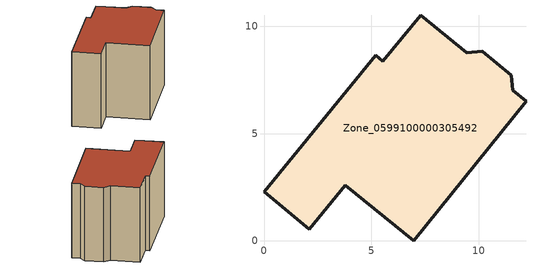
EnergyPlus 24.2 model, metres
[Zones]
Zone_0599100000305492
 floor ground (C_G): 11.6,7.02 12.21,6.52 6.97,0 3.79,2.6 2.12,0.55 0,2.29 5.2,8.65 5.54,8.37 7.31,10.53 9.46,8.77 10.17,8.84 11.53,7.72 z0
 wall outside (C_F): 5.54,8.37 5.2,8.65 0,2.29 2.12,0.55 3.79,2.6 6.97,0 12.21,6.52 11.6,7.02 11.53,7.72 10.17,8.84 9.46,8.77 7.31,10.53 5.54,8.37 z0:7.34
 roof outside (C_R): 9.46,8.77 7.31,10.53 5.54,8.37 5.2,8.65 0,2.29 2.12,0.55 3.79,2.6 6.97,0 12.21,6.52 11.6,7.02 11.53,7.72 10.17,8.84 z7.34
[BUILDING]
Pand.0599100000305492: North Axis=0; Terrain=City; Loads Convergence Tolerance Value=0.04; Temperature Convergence Tolerance Value=0.4; Solar Distribution=FullExterior; Maximum Number of Warmup Days=25; Minimum Number of Warmup Days=1
[Site:Location]
Rotterdam.The.Hague.AP_ZH_NLD Design_Conditions: Latitude=51.96; Longitude=4.45; Time Zone=1; Elevation=-4.5
[SITE:GROUNDTEMPERATURE:BUILDINGSURFACE]
18, 18, 18, 18, 18, 18, 18, 18, 18, 18, 18, 18
[MATERIAL] Thermal Absorptance=0.9; Solar Absorptance=0.7; Visible Absorptance=0.7
Name | Roughness | Thickness | Conductivity | Density | Specific Heat
G.TC.1946 | MediumSmooth | 0.15 | 1 | 540 | 1210
F.TC.1946 | Rough | 0.3 | 0.857143 | 1920 | 840
R.TC.1946 | MediumRough | 0.2 | 0.909091 | 1500 | 1000
[CONSTRUCTION]
C_G: G.TC.1946
C_F: F.TC.1946
C_R: R.TC.1946
[ZONE]
Zone_0599100000305492: Type=1; Multiplier=1; Ceiling Height=Autocalculate; Volume=Autocalculate; Floor Area=autocalculate; Part of Total Floor Area=Yes
[ZONEINFILTRATION:DESIGNFLOWRATE]
Infil_Zone_0599100000305492: Zone or ZoneList or Space or SpaceList=Zone_0599100000305492; Schedule=AlwaysOn; Design Flow Rate Calculation Method=Flow/Area; Flow Rate per Floor Area=0.003; Constant Term Coefficient=1; Temperature Term Coefficient=0; Velocity Term Coefficient=0; Velocity Squared Term Coefficient=0
[HVACTEMPLATE:ZONE:IDEALLOADSAIRSYSTEM]
Zone_0599100000305492: Maximum Heating Supply Air Temperature=50; Minimum Cooling Supply Air Temperature=13; Maximum Heating Supply Air Humidity Ratio=0.0156; Minimum Cooling Supply Air Humidity Ratio=0.0077; Heating Limit=NoLimit; Cooling Limit=NoLimit; Dehumidification Control Type=ConstantSensibleHeatRatio; Cooling Sensible Heat Ratio=0.7; Dehumidification Setpoint=60; Humidification Control Type=None; Humidification Setpoint=30; Outdoor Air Method=None; Outdoor Air Flow Rate per Person=0.00944; Outdoor Air Flow Rate per Zone Floor Area=0; Outdoor Air Flow Rate per Zone=0; Demand Controlled Ventilation Type=None; Outdoor Air Economizer Type=NoEconomizer; Heat Recovery Type=None; Sensible Heat Recovery Effectiveness=0.7; Latent Heat Recovery Effectiveness=0.65
[ZONECONTROL:THERMOSTAT]
ThermostatControl_Zone_0599100000305492: Zone or ZoneList=Zone_0599100000305492; Control Type Schedule=DualSetpointControlType; Control 1=Thermostat_Zone_0599100000305492; Temperature Difference Between Cutout And Setpoint=0
[THERMOSTATSETPOINT:DUALSETPOINT]
Thermostat_Zone_0599100000305492: Heating Setpoint Temperature Schedule=HeatingSetpoint_Zone_0599100000305492; Cooling Setpoint Temperature Schedule=CoolingSetpoint_Zone_0599100000305492
[SCHEDULE:COMPACT]
HeatingSetpoint_Zone_0599100000305492: Through: 12/31, For: AllDays, Until: 24:00, 21
CoolingSetpoint_Zone_0599100000305492: Through: 12/31, For: AllDays, Until: 24:00, 24
DualSetpointControlType: Through: 12/31, For: AllDays, Until: 24:00, 4
AlwaysOn: Through: 12/31, For: AllDays, Until: 24:00, 1
